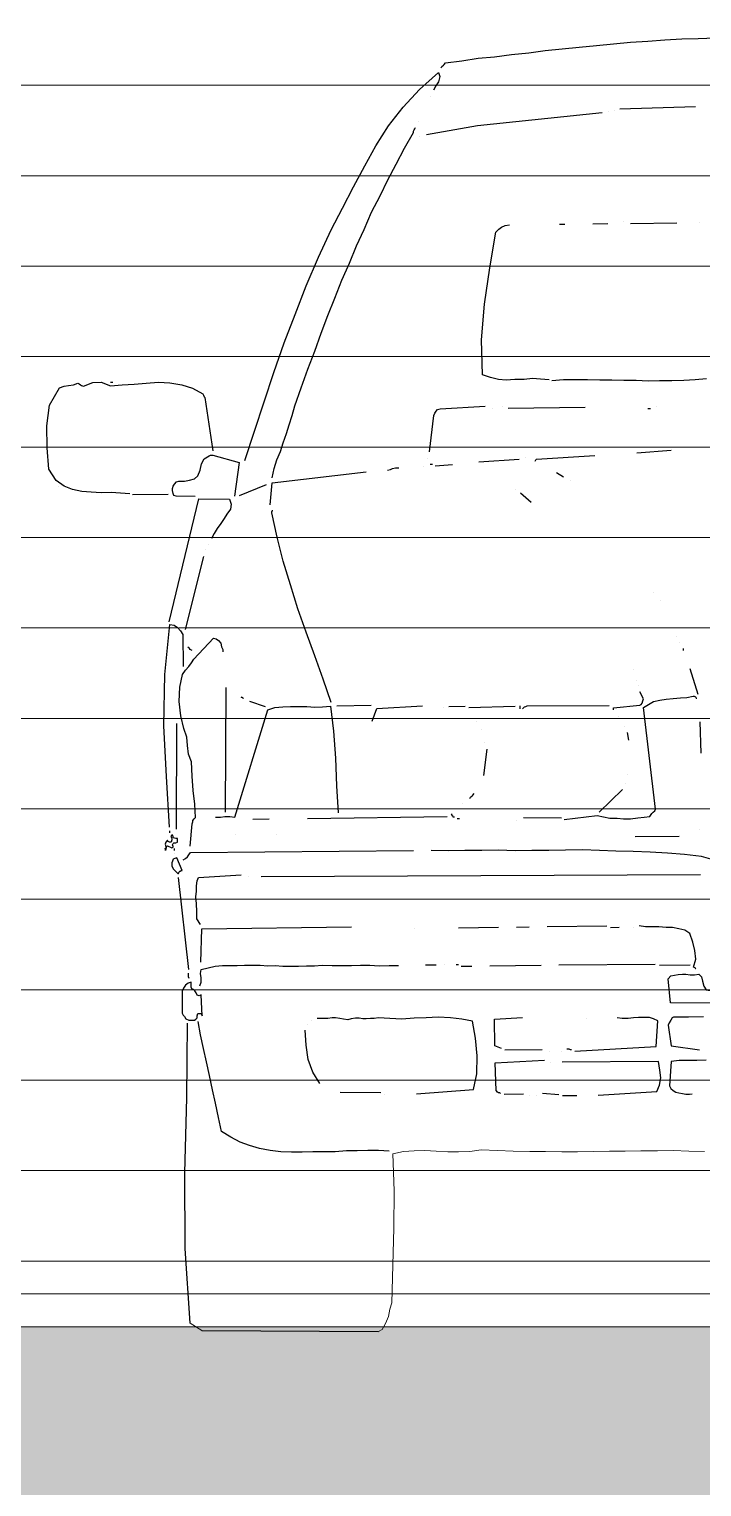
# Model space of a CAD drawing. Header units: metres. Extents: x -45 to 1930, y -347 to 488.
# Drawn here: x 132.676 to 133.384, y -99.393 to -97.858 of the extents above; entities that cross this region are included whole.
import ezdxf

# ---------------------------------------------------------------- set-up
doc = ezdxf.new("R2010")
doc.units = ezdxf.units.M
doc.layers.add('FLOATINGWINDOWS', color=2, linetype='Continuous', plot=False)
doc.layers.add('SRAFY', color=3, linetype='Continuous')
doc.layers.add('ZDIVO', color=1, linetype='Continuous')

# ---------------------------------------------------------------- blocks, each defined once
blk = doc.blocks.new('BMW3-CUM')
at = {"lineweight": 0}
blk.add_line((-0.8085, 0.011), (-0.7965, 0.0032), dxfattribs=at)
for points in [[(-0.5442, 1.3328), (-0.5435, 1.3343), (-0.542, 1.3358), (-0.5413, 1.3365), (-0.5398, 1.3381), (-0.5225, 1.3405), (-0.5053, 1.343), (-0.4881, 1.3447), (-0.4701, 1.3471), (-0.4521, 1.3489), (-0.4348, 1.3513), (-0.4168, 1.353), (-0.3988, 1.3548), (-0.3808, 1.3565), (-0.3628, 1.3582), (-0.3448, 1.3599), (-0.3268, 1.3609), (-0.3088, 1.3626), (-0.2908, 1.3636), (-0.2735, 1.3638), (-0.2555, 1.3647)], [(-0.751, 0.9196), (-0.7409, 0.9504), (-0.7307, 0.9813), (-0.7206, 1.0123), (-0.7097, 1.0432), (-0.6981, 1.0733), (-0.6864, 1.1035), (-0.6733, 1.1337), (-0.6601, 1.1624), (-0.6483, 1.1851), (-0.6366, 1.2077), (-0.6248, 1.2297), (-0.6131, 1.2508), (-0.5998, 1.272), (-0.5843, 1.2917), (-0.5672, 1.31), (-0.5472, 1.3282), (-0.5456, 1.3237), (-0.5471, 1.3184), (-0.55, 1.3139), (-0.5522, 1.3094)], [(-0.5551, 1.3033), (-0.5551, 1.3033)], [(-0.356, 1.2899), (-0.2764, 1.2924)], [(-0.5683, 1.2761), (-0.5683, 1.2761)], [(-0.5599, 1.2627), (-0.506, 1.2724), (-0.3747, 1.286)], [(-0.368, 1.2875), (-0.368, 1.2875)], [(-0.362, 1.2876), (-0.362, 1.2876)], [(-0.7223, 0.9011), (-0.7201, 0.9109), (-0.7172, 0.92), (-0.7136, 0.929), (-0.7107, 0.938), (-0.7071, 0.9479), (-0.7042, 0.9569), (-0.7013, 0.9667), (-0.6984, 0.9772), (-0.6919, 0.9961), (-0.6846, 1.0157), (-0.6773, 1.0346), (-0.6708, 1.0534), (-0.6635, 1.0723), (-0.6562, 1.0904), (-0.6489, 1.1092), (-0.6409, 1.1273), (-0.6336, 1.1455), (-0.6255, 1.1628), (-0.6175, 1.181), (-0.6087, 1.1983), (-0.6006, 1.2149), (-0.5918, 1.2316), (-0.583, 1.2482), (-0.5735, 1.2648), (-0.5735, 1.2663), (-0.5727, 1.2678), (-0.572, 1.2686), (-0.5712, 1.2701)], [(-0.5674, 1.2604), (-0.5674, 1.2604)], [(-0.4307, 1.0045), (-0.4397, 1.0051), (-0.448, 1.0058), (-0.457, 1.0049), (-0.4667, 1.0048), (-0.4757, 1.0039), (-0.484, 1.0046), (-0.4923, 1.0067), (-0.5006, 1.0096), (-0.5018, 1.0464), (-0.4985, 1.084), (-0.4929, 1.1224), (-0.4866, 1.16), (-0.4836, 1.163), (-0.4807, 1.1653), (-0.4769, 1.1669), (-0.4724, 1.1676)], [(-0.4277, 1.0038), (-0.4156, 1.0046), (-0.4029, 1.0048), (-0.3901, 1.0049), (-0.3773, 1.0044), (-0.3646, 1.0045), (-0.3518, 1.0039), (-0.339, 1.004), (-0.3263, 1.0035), (-0.3143, 1.0036), (-0.3015, 1.0038), (-0.2887, 1.0039), (-0.2767, 1.0048), (-0.2647, 1.0057)], [(-0.4198, 1.1683), (-0.4184, 1.1683), (-0.4169, 1.1683), (-0.4161, 1.1683), (-0.4139, 1.1683)], [(-0.3846, 1.1687), (-0.3688, 1.1689)], [(-0.3523, 1.1714), (-0.3523, 1.1714)], [(-0.3448, 1.1692), (-0.296, 1.1698)], [(-0.2727, 1.17), (-0.2727, 1.17)], [(-0.8723, 0.8843), (-0.882, 0.8849), (-0.8918, 0.8856), (-0.9023, 0.8854), (-0.9128, 0.8861), (-0.9226, 0.8867), (-0.9324, 0.8888), (-0.9414, 0.8925), (-0.9498, 0.8984), (-0.9574, 0.9103), (-0.9592, 0.9328), (-0.9595, 0.9561), (-0.9567, 0.9779), (-0.9464, 0.9961), (-0.9412, 0.9976), (-0.9367, 0.9984), (-0.9315, 0.9992), (-0.927, 1.0008), (-0.9255, 1.0001), (-0.924, 0.9993), (-0.9232, 0.9986), (-0.9209, 0.9979), (-0.9112, 1.0017), (-0.9022, 1.0018), (-0.8924, 0.9982), (-0.8804, 0.9991), (-0.8676, 1), (-0.8549, 1.0009), (-0.8421, 1.0018), (-0.8301, 1.0012), (-0.8173, 0.9991), (-0.806, 0.9955), (-0.7954, 0.9896), (-0.7947, 0.9881), (-0.7939, 0.9866), (-0.7931, 0.9859), (-0.7931, 0.9859), (-0.7849, 0.9296)], [(-0.8925, 1.002), (-0.8925, 1.002), (-0.8909, 1.002), (-0.8902, 1.002), (-0.8902, 1.002)], [(-0.5567, 0.9286), (-0.5519, 0.967), (-0.5511, 0.9692), (-0.5497, 0.9715), (-0.5482, 0.973), (-0.5452, 0.9738), (-0.4979, 0.9766)], [(-0.4904, 0.9745), (-0.4904, 0.9745)], [(-0.4799, 0.9768), (-0.4799, 0.9768)], [(-0.4739, 0.9747), (-0.3928, 0.9756)], [(-0.3267, 0.9742), (-0.3267, 0.9742), (-0.3259, 0.9742), (-0.3244, 0.9742), (-0.3237, 0.9742)], [(-0.3177, 0.9765), (-0.3177, 0.9765)], [(-0.8032, 0.8814), (-0.8234, 0.8819), (-0.8257, 0.8826), (-0.8265, 0.8848), (-0.8273, 0.8878), (-0.8273, 0.8901), (-0.8265, 0.8923), (-0.8251, 0.8946), (-0.8229, 0.8969), (-0.8206, 0.8977), (-0.8146, 0.8978), (-0.8094, 0.8986), (-0.8041, 0.9001), (-0.8004, 0.9032), (-0.7982, 0.9092), (-0.7968, 0.916), (-0.7939, 0.9213), (-0.7886, 0.9244), (-0.7872, 0.9251), (-0.7857, 0.9251), (-0.7849, 0.9251), (-0.7849, 0.9251), (-0.757, 0.9172), (-0.7619, 0.8819)], [(-0.5588, 0.9218), (-0.5588, 0.9218)], [(-0.4552, 0.9231), (-0.4552, 0.9231)], [(-0.4454, 0.9187), (-0.4454, 0.9187), (-0.4447, 0.9202), (-0.4439, 0.9209), (-0.4439, 0.9209), (-0.3824, 0.9247)], [(-0.3381, 0.9275), (-0.3021, 0.9302)], [(-0.7242, 0.8726), (-0.7222, 0.8959), (-0.6232, 0.9075)], [(-0.6007, 0.9093), (-0.5977, 0.9101), (-0.5955, 0.9109), (-0.5925, 0.9117), (-0.5887, 0.9117)], [(-0.5632, 0.9135), (-0.5632, 0.9135)], [(-0.5535, 0.9151), (-0.5535, 0.9151), (-0.5542, 0.9151), (-0.5557, 0.9151), (-0.5557, 0.9151)], [(-0.5505, 0.9137), (-0.5325, 0.9154)], [(-0.5047, 0.918), (-0.462, 0.9207)], [(-0.4153, 0.9019), (-0.4228, 0.9065)], [(-0.9474, 0.8917), (-0.9474, 0.8917)], [(-0.7566, 0.8827), (-0.7282, 0.8943)], [(-0.4078, 0.8988), (-0.4078, 0.8988)], [(-0.8693, 0.8836), (-0.8317, 0.884)], [(-0.8309, 0.7496), (-0.7994, 0.8792), (-0.7671, 0.8788), (-0.7655, 0.8736), (-0.7662, 0.8683), (-0.7699, 0.863), (-0.7728, 0.8584), (-0.7765, 0.8532), (-0.7802, 0.8479), (-0.7832, 0.8426), (-0.7861, 0.8373)], [(-0.4665, 0.889), (-0.4665, 0.889)], [(-0.4494, 0.8753), (-0.4606, 0.8852)], [(-0.6601, 0.6646), (-0.6687, 0.6892), (-0.6773, 0.7139), (-0.6866, 0.7386), (-0.6951, 0.7633), (-0.7029, 0.7887), (-0.7107, 0.8134), (-0.717, 0.8388), (-0.7226, 0.8643), (-0.7226, 0.8658), (-0.7219, 0.8666), (-0.7219, 0.8673), (-0.7219, 0.8673)], [(-0.789, 0.8312), (-0.789, 0.8312)], [(-0.8135, 0.7416), (-0.7941, 0.8184)], [(-0.7927, 0.8259), (-0.7927, 0.8259)], [(-0.3206, 0.7805), (-0.3206, 0.7805)], [(-0.3138, 0.7716), (-0.3138, 0.7716)], [(-0.8305, 0.5334), (-0.8334, 0.5866), (-0.8363, 0.64), (-0.8354, 0.694), (-0.8301, 0.7466), (-0.8256, 0.7459), (-0.8218, 0.7437), (-0.8187, 0.74), (-0.8164, 0.7363), (-0.816, 0.7025)], [(-0.8085, 0.5134), (-0.8066, 0.5367), (-0.8058, 0.5389), (-0.8058, 0.5404), (-0.8043, 0.542), (-0.8029, 0.5435), (-0.8038, 0.5577), (-0.8055, 0.572), (-0.8064, 0.587), (-0.8073, 0.602), (-0.8104, 0.6102), (-0.8113, 0.6192), (-0.8121, 0.6282), (-0.8153, 0.6372), (-0.8184, 0.6507), (-0.8201, 0.6657), (-0.8195, 0.6807), (-0.8167, 0.6942), (-0.8137, 0.6988), (-0.81, 0.7026), (-0.8071, 0.7064), (-0.8049, 0.7102), (-0.7841, 0.7322), (-0.7811, 0.7315), (-0.7788, 0.73), (-0.7765, 0.727), (-0.7757, 0.7233), (-0.775, 0.7218), (-0.7742, 0.7203), (-0.7742, 0.7188), (-0.7742, 0.718)], [(-0.8065, 0.7192), (-0.8072, 0.7199), (-0.8087, 0.7206), (-0.8095, 0.7214), (-0.811, 0.7229)], [(-0.296, 0.7343), (-0.296, 0.7343)], [(-0.293, 0.7275), (-0.293, 0.7275)], [(-0.2891, 0.7193), (-0.2891, 0.7193), (-0.2891, 0.7208), (-0.2891, 0.7216), (-0.2891, 0.7216)], [(-0.3422, 0.6992), (-0.3422, 0.6992)], [(-0.2735, 0.6729), (-0.2821, 0.6999)], [(-0.7714, 0.5491), (-0.7707, 0.6805)], [(-0.3627, 0.6569), (-0.3627, 0.6569), (-0.3627, 0.6584), (-0.3627, 0.6591), (-0.3627, 0.6591), (-0.335, 0.6617), (-0.3335, 0.6625), (-0.3327, 0.664), (-0.332, 0.6662), (-0.3313, 0.6685), (-0.3351, 0.676)], [(-0.339, 0.6879), (-0.339, 0.6879)], [(-0.3367, 0.6827), (-0.3367, 0.6827)], [(-0.7818, 0.5437), (-0.7766, 0.5438), (-0.7721, 0.5446), (-0.7668, 0.5447), (-0.7616, 0.544), (-0.7269, 0.657), (-0.7194, 0.6593), (-0.7112, 0.6602), (-0.7029, 0.6603), (-0.6946, 0.6604), (-0.6856, 0.6605), (-0.6773, 0.6598), (-0.6691, 0.6599), (-0.6608, 0.6608), (-0.6575, 0.6346), (-0.6557, 0.6061), (-0.6546, 0.5768), (-0.6528, 0.5483)], [(-0.7525, 0.6687), (-0.7525, 0.6687), (-0.7533, 0.6695), (-0.7548, 0.6702), (-0.7548, 0.6702), (-0.7548, 0.6702), (-0.7541, 0.6702), (-0.7533, 0.6695), (-0.7525, 0.6687)], [(-0.7292, 0.66), (-0.7458, 0.6658)], [(-0.6181, 0.6613), (-0.6541, 0.6609)], [(-0.6171, 0.6448), (-0.612, 0.6584), (-0.564, 0.6612)], [(-0.5189, 0.6603), (-0.5362, 0.6601)], [(-0.5152, 0.6595), (-0.4664, 0.6609)], [(-0.4611, 0.6579), (-0.4611, 0.6579), (-0.4611, 0.6594), (-0.4611, 0.6602), (-0.4611, 0.661)], [(-0.4588, 0.658), (-0.4573, 0.6595), (-0.4566, 0.6602), (-0.4551, 0.6603), (-0.4536, 0.661), (-0.3673, 0.6613)], [(-0.4146, 0.5414), (-0.3801, 0.5455), (-0.3734, 0.5441), (-0.3666, 0.5427), (-0.3591, 0.5428), (-0.3523, 0.5421), (-0.3448, 0.5422), (-0.3373, 0.543), (-0.3306, 0.5439), (-0.3245, 0.5447), (-0.3223, 0.5477), (-0.3209, 0.5492), (-0.3194, 0.5507), (-0.3186, 0.5522), (-0.3312, 0.6595), (-0.326, 0.6626), (-0.3208, 0.6656), (-0.314, 0.6672), (-0.3073, 0.668), (-0.2998, 0.6689), (-0.2923, 0.6697), (-0.2855, 0.6698), (-0.2788, 0.6714), (-0.278, 0.6714), (-0.2765, 0.6707), (-0.2757, 0.6692), (-0.275, 0.6692)], [(-0.5422, 0.6592), (-0.5422, 0.6592)], [(-0.3574, 0.6494), (-0.3574, 0.6494)], [(-0.823, 0.5312), (-0.8228, 0.6424)], [(-0.5075, 0.6446), (-0.5075, 0.6446)], [(-0.5021, 0.6357), (-0.5021, 0.6357)], [(-0.3512, 0.6397), (-0.3512, 0.6397)], [(-0.3465, 0.6248), (-0.3482, 0.633)], [(-0.2706, 0.6114), (-0.2717, 0.6444)], [(-0.4993, 0.5877), (-0.4959, 0.6155)], [(-0.4982, 0.6222), (-0.4982, 0.6222)], [(-0.3476, 0.5887), (-0.3476, 0.5887)], [(-0.514, 0.5635), (-0.5133, 0.5649), (-0.5118, 0.5665), (-0.5111, 0.5672), (-0.5096, 0.5688)], [(-0.3779, 0.5493), (-0.3534, 0.5729)], [(-0.3505, 0.5789), (-0.3505, 0.5789)], [(-0.5267, 0.5528), (-0.5267, 0.5528)], [(-0.5215, 0.5581), (-0.5215, 0.5581)], [(-0.7428, 0.5419), (-0.7255, 0.5421)], [(-0.685, 0.5426), (-0.5378, 0.5444)], [(-0.5303, 0.5437), (-0.5318, 0.5437), (-0.5318, 0.5444), (-0.5326, 0.5452), (-0.5333, 0.5467), (-0.5333, 0.5467), (-0.5326, 0.5474), (-0.5326, 0.5474), (-0.5326, 0.5474)], [(-0.5273, 0.5423), (-0.5273, 0.5423), (-0.5258, 0.5423), (-0.525, 0.5423), (-0.525, 0.5423)], [(-0.4649, 0.5408), (-0.4649, 0.5408)], [(-0.4176, 0.5428), (-0.4575, 0.5431)], [(-0.8347, 0.5086), (-0.8347, 0.5093), (-0.8348, 0.5108), (-0.834, 0.5116), (-0.8333, 0.5131), (-0.8326, 0.5138), (-0.831, 0.5131), (-0.8295, 0.5124), (-0.828, 0.5116), (-0.8265, 0.5124), (-0.8265, 0.5131), (-0.8273, 0.5146), (-0.8266, 0.5162), (-0.8258, 0.5169), (-0.8243, 0.5169), (-0.8236, 0.5169), (-0.8221, 0.5177), (-0.8221, 0.52), (-0.8221, 0.5215), (-0.8236, 0.5215), (-0.8267, 0.5222), (-0.8267, 0.5222), (-0.8267, 0.5237), (-0.8274, 0.5244), (-0.8274, 0.5252), (-0.8282, 0.5244), (-0.8289, 0.5236), (-0.8281, 0.5214), (-0.8281, 0.5199), (-0.8288, 0.5176), (-0.8304, 0.5176), (-0.8319, 0.5183), (-0.8326, 0.5198), (-0.8341, 0.5176), (-0.8348, 0.5153), (-0.834, 0.5116), (-0.8347, 0.5086)], [(-0.8305, 0.5296), (-0.8305, 0.5296), (-0.8305, 0.5289), (-0.8305, 0.5274), (-0.8305, 0.5274)], [(-0.7606, 0.526), (-0.7606, 0.526)], [(-0.7178, 0.5257), (-0.7178, 0.5257)], [(-0.3401, 0.5235), (-0.2935, 0.524)], [(-0.2726, 0.531), (-0.2726, 0.531)], [(-0.825, 0.5087), (-0.825, 0.5087), (-0.825, 0.5102), (-0.825, 0.5109), (-0.825, 0.5109)], [(-0.8159, 0.499), (-0.8136, 0.5005), (-0.8114, 0.5021), (-0.8099, 0.5043), (-0.8084, 0.5066), (-0.5734, 0.5087)], [(-0.2579, 0.4989), (-0.27, 0.5025), (-0.288, 0.5046), (-0.3061, 0.5059), (-0.3241, 0.5071), (-0.3421, 0.5077), (-0.3602, 0.5082), (-0.3775, 0.5088), (-0.3955, 0.5093), (-0.4135, 0.5091), (-0.4308, 0.5089), (-0.4488, 0.5086), (-0.4661, 0.5084), (-0.4841, 0.509), (-0.5013, 0.5088), (-0.5194, 0.5086), (-0.5366, 0.5084), (-0.5547, 0.5089)], [(-0.8187, 0.487), (-0.8187, 0.487), (-0.818, 0.4877), (-0.8172, 0.4877), (-0.8172, 0.4877), (-0.8226, 0.5012), (-0.8249, 0.5004), (-0.8264, 0.4996), (-0.8271, 0.4974), (-0.8278, 0.4959), (-0.8278, 0.4921), (-0.8263, 0.4891), (-0.824, 0.4869), (-0.8217, 0.4847), (-0.8209, 0.4847), (-0.8202, 0.4862), (-0.8195, 0.487), (-0.8187, 0.487)], [(-0.8249, 0.5057), (-0.8249, 0.5057)], [(-0.81, 0.3834), (-0.8209, 0.4802)], [(-0.7978, 0.4309), (-0.8016, 0.4368), (-0.8017, 0.4444), (-0.8018, 0.4526), (-0.8026, 0.4601), (-0.802, 0.4661), (-0.802, 0.4714), (-0.8013, 0.4767), (-0.7999, 0.4804), (-0.7549, 0.4832)], [(-0.7473, 0.4811), (-0.7473, 0.4811)], [(-0.2713, 0.483), (-0.7338, 0.4812)], [(-0.7973, 0.3911), (-0.7962, 0.4264), (-0.6386, 0.4283)], [(-0.5725, 0.4268), (-0.5725, 0.4268)], [(-0.5259, 0.4274), (-0.4839, 0.4279)], [(-0.4651, 0.4281), (-0.4516, 0.4283)], [(-0.3697, 0.4292), (-0.4328, 0.4285)], [(-0.366, 0.4278), (-0.357, 0.4279)], [(-0.342, 0.4281), (-0.342, 0.4281)], [(-0.2761, 0.3838), (-0.2761, 0.3838), (-0.2768, 0.3853), (-0.2784, 0.386), (-0.2784, 0.386), (-0.2762, 0.3943), (-0.2771, 0.4033), (-0.2794, 0.4123), (-0.2825, 0.4213), (-0.2878, 0.425), (-0.2939, 0.4264), (-0.3006, 0.4278), (-0.3074, 0.4277), (-0.3149, 0.4284), (-0.3224, 0.4283), (-0.3292, 0.4282), (-0.3359, 0.4296)], [(-0.7985, 0.3663), (-0.7971, 0.3701), (-0.7971, 0.3746), (-0.7979, 0.3791), (-0.7972, 0.3836), (-0.7897, 0.3852), (-0.7822, 0.3868), (-0.7747, 0.3876), (-0.7672, 0.3877), (-0.759, 0.3878), (-0.7515, 0.3879), (-0.7432, 0.388), (-0.7349, 0.3881), (-0.7267, 0.3874), (-0.7192, 0.3875), (-0.7109, 0.3869), (-0.7026, 0.387), (-0.6944, 0.3871), (-0.6861, 0.3872), (-0.6778, 0.3873), (-0.6696, 0.3881), (-0.6591, 0.3875), (-0.6486, 0.3876), (-0.6388, 0.3878), (-0.6291, 0.3879), (-0.6193, 0.388), (-0.6095, 0.3873), (-0.599, 0.3875), (-0.5893, 0.3876)], [(-0.5495, 0.3881), (-0.5607, 0.3879)], [(-0.5412, 0.3882), (-0.5412, 0.3882)], [(-0.5262, 0.3883), (-0.5262, 0.3883), (-0.5269, 0.3883), (-0.5284, 0.3883), (-0.5284, 0.3883)], [(-0.5232, 0.3869), (-0.5119, 0.387)], [(-0.4932, 0.3872), (-0.4391, 0.3879)], [(-0.3189, 0.3886), (-0.4203, 0.3881)], [(-0.3144, 0.3879), (-0.2821, 0.3883)], [(-0.8093, 0.3301), (-0.8078, 0.3302), (-0.8063, 0.3302), (-0.8056, 0.3302), (-0.8041, 0.3302), (-0.8026, 0.331), (-0.8011, 0.3325), (-0.8011, 0.3348), (-0.8004, 0.337), (-0.7989, 0.337), (-0.7974, 0.337), (-0.7967, 0.3363), (-0.7959, 0.3348), (-0.7969, 0.3566), (-0.7991, 0.3558), (-0.8014, 0.3565), (-0.8022, 0.3588), (-0.8037, 0.361), (-0.8045, 0.3617), (-0.8052, 0.3625), (-0.8067, 0.3632), (-0.8075, 0.3647), (-0.8075, 0.3662), (-0.8075, 0.3669), (-0.8075, 0.3685), (-0.8075, 0.37), (-0.8106, 0.3692), (-0.8135, 0.3669), (-0.8157, 0.3639), (-0.8172, 0.3608), (-0.8169, 0.3376), (-0.8161, 0.3353), (-0.8146, 0.3338), (-0.8131, 0.3316), (-0.8101, 0.3301), (-0.8101, 0.3301), (-0.8093, 0.3301), (-0.8093, 0.3301), (-0.8093, 0.3301)], [(-0.8107, 0.3797), (-0.8107, 0.3782), (-0.8107, 0.3774), (-0.8106, 0.3759), (-0.8099, 0.3744)], [(0.2582, 0.3466), (-0.3027, 0.3482), (-0.3053, 0.3737), (-0.3023, 0.3767), (-0.2985, 0.3775), (-0.2948, 0.3783), (-0.2903, 0.3784), (-0.2865, 0.3784), (-0.282, 0.3777), (-0.2775, 0.3778), (-0.273, 0.3786), (-0.27, 0.3756), (-0.2692, 0.3711), (-0.2676, 0.3659), (-0.2653, 0.3622), (-0.2412, 0.358)], [(-0.8085, 0.011), (-0.814, 0.0898), (-0.8142, 0.1694), (-0.8121, 0.2483), (-0.8116, 0.3271)], [(-0.599, 0.1922), (-0.6102, 0.1929), (-0.6215, 0.1927), (-0.6327, 0.1926), (-0.644, 0.1925), (-0.656, 0.1916), (-0.6673, 0.1914), (-0.6793, 0.1913), (-0.6905, 0.1912), (-0.7018, 0.191), (-0.7131, 0.1916), (-0.7243, 0.193), (-0.7356, 0.1951), (-0.7462, 0.198), (-0.756, 0.2016), (-0.7658, 0.2068), (-0.7756, 0.2127), (-0.7788, 0.2276), (-0.782, 0.2426), (-0.7852, 0.2568), (-0.7884, 0.2718), (-0.7915, 0.2861), (-0.7947, 0.3003), (-0.7979, 0.3145), (-0.8003, 0.3287)], [(-0.6854, 0.3256), (-0.6854, 0.3256)], [(-0.6809, 0.3302), (-0.6809, 0.3302)], [(-0.5704, 0.2526), (-0.5104, 0.2571), (-0.5068, 0.2737), (-0.5063, 0.2925), (-0.508, 0.3112), (-0.5112, 0.3292), (-0.5225, 0.3313), (-0.5345, 0.3327), (-0.5473, 0.3333), (-0.5601, 0.3324), (-0.5728, 0.3322), (-0.5856, 0.3313), (-0.5983, 0.3319), (-0.6104, 0.3325), (-0.6149, 0.3317), (-0.6186, 0.3317), (-0.6231, 0.3316), (-0.6269, 0.3316), (-0.6306, 0.3323), (-0.6344, 0.3322), (-0.6389, 0.3314), (-0.6427, 0.3306), (-0.6472, 0.3313), (-0.6509, 0.332), (-0.6554, 0.3327), (-0.6592, 0.3327), (-0.6637, 0.3319), (-0.6674, 0.3318), (-0.6712, 0.3318), (-0.6749, 0.3317)], [(-0.4808, 0.3003), (-0.4876, 0.3032), (-0.488, 0.331), (-0.4587, 0.3328)], [(-0.4035, 0.2975), (-0.3179, 0.3022), (-0.316, 0.3293), (-0.3205, 0.3315), (-0.325, 0.3329), (-0.3303, 0.3329), (-0.3363, 0.3328), (-0.3416, 0.3327), (-0.3475, 0.3319), (-0.3536, 0.3318), (-0.3588, 0.3325)], [(-0.3911, 0.3321), (-0.3911, 0.3321)], [(-0.268, 0.3336), (-0.2838, 0.3334), (-0.2995, 0.3332), (-0.301, 0.3324), (-0.3025, 0.3302), (-0.304, 0.3272), (-0.3054, 0.3249), (-0.3022, 0.3032), (-0.2721, 0.299)], [(-0.6719, 0.2635), (-0.6795, 0.2754), (-0.6842, 0.2888), (-0.6866, 0.3038), (-0.6876, 0.3196)], [(-0.4771, 0.2988), (-0.438, 0.2993)], [(-0.4305, 0.2971), (-0.4305, 0.2971)], [(-0.4177, 0.2973), (-0.4177, 0.2973)], [(-0.4072, 0.2989), (-0.408, 0.2989), (-0.4095, 0.2996), (-0.4102, 0.2996), (-0.4118, 0.2996)], [(-0.4818, 0.253), (-0.4825, 0.2537), (-0.484, 0.2537), (-0.4848, 0.2544), (-0.4863, 0.2559), (-0.4874, 0.2852), (-0.4356, 0.2881)], [(-0.4296, 0.2859), (-0.4296, 0.2859)], [(-0.3789, 0.2512), (-0.3173, 0.2549), (-0.3144, 0.2617), (-0.313, 0.2692), (-0.3139, 0.2775), (-0.3155, 0.2865), (-0.4169, 0.286)], [(-0.2652, 0.2878), (-0.2749, 0.2877), (-0.2847, 0.2876), (-0.2937, 0.2875), (-0.302, 0.2866), (-0.3039, 0.2611), (-0.3024, 0.2581), (-0.3001, 0.2559), (-0.2971, 0.2544), (-0.2941, 0.2537), (-0.2903, 0.253), (-0.2865, 0.2523), (-0.2828, 0.2523), (-0.2798, 0.2524)], [(-0.6079, 0.2537), (-0.6507, 0.254)], [(-0.6042, 0.2522), (-0.6042, 0.2522)], [(-0.478, 0.2523), (-0.4577, 0.2525)], [(-0.4517, 0.2503), (-0.4517, 0.2503)], [(-0.4434, 0.2504), (-0.4434, 0.2504)], [(-0.4202, 0.2514), (-0.4375, 0.2527)], [(-0.4164, 0.2507), (-0.4014, 0.2509)], [(-0.7965, 0.0032), (-0.6102, 0.0021)]]:
    blk.add_lwpolyline(points)
blk.add_lwpolyline([(-0.6102, 0.0021), (-0.6065, 0.0044), (-0.6028, 0.0105), (-0.5999, 0.018), (-0.5984, 0.0256), (-0.5963, 0.0323), (-0.5952, 0.0721), (-0.5942, 0.1112), (-0.5939, 0.1503), (-0.5952, 0.1893), (-0.5839, 0.1917), (-0.5727, 0.1926), (-0.5614, 0.1927), (-0.5494, 0.1921), (-0.5374, 0.1915), (-0.5261, 0.1916), (-0.5141, 0.1918), (-0.5021, 0.1934), (-0.4848, 0.1928), (-0.4683, 0.1923), (-0.451, 0.1917), (-0.4345, 0.1919), (-0.4172, 0.1914), (-0.4007, 0.1916), (-0.3842, 0.1918), (-0.3669, 0.192), (-0.3504, 0.1922), (-0.3339, 0.1924), (-0.3166, 0.1926), (-0.3001, 0.1928), (-0.2836, 0.1922), (-0.267, 0.1917)], dxfattribs=at)

msp = doc.modelspace()

# ---------------------------------------------------------------- hatches: boundary and pattern name
at = {"linetype": 'Continuous', "lineweight": 0}
h = msp.add_hatch(dxfattribs=at)
h.set_pattern_fill('LINE', color=252, scale=0.03, style=0)
h.set_pattern_definition([(0, (1.85, 0), (0, 0.09525), [])])
h.paths.add_polyline_path([(134.642234, -96.959519), (129.862234, -96.959519), (129.862234, -99.189519), (134.642234, -99.189519)])
h.paths.add_polyline_path([(133.106792, -97.913093), (133.107814, -97.909356), (133.103832, -97.91762)], flags=16)
h.paths.add_polyline_path([(133.114064, -97.893473), (133.131322, -97.891021), (133.14855, -97.888569), (133.165788, -97.886857), (133.183785, -97.884396), (133.20179, -97.882674), (133.219049, -97.880222), (133.237025, -97.8785), (133.25503, -97.876778), (133.273036, -97.875056), (133.291042, -97.873334), (133.309048, -97.871642), (133.327062, -97.870658), (133.35385, -97.868093), (133.380338, -97.867777), (133.398353, -97.866793), (133.417106, -97.865831), (133.436619, -97.864091), (133.455372, -97.863128), (133.474135, -97.862904), (133.493656, -97.861903), (133.512419, -97.861679), (133.531172, -97.860716), (133.549934, -97.860493), (133.568726, -97.860268), (133.587489, -97.860044), (133.606251, -97.85982), (133.625782, -97.859587), (133.644544, -97.859363), (133.663306, -97.859139), (133.682837, -97.858906), (133.701599, -97.858682), (133.715879, -97.859251), (133.728554, -97.859099), (133.732371, -97.85534), (133.741212, -97.859544), (133.744431, -97.859678), (133.758672, -97.859508), (133.772944, -97.859338), (133.787215, -97.859168), (133.801486, -97.858997), (133.814989, -97.858836), (133.829269, -97.859405), (133.84354, -97.859234), (133.857052, -97.859841), (133.871324, -97.859671), (133.884844, -97.860987), (133.906235, -97.861946), (133.912646, -97.862931), (133.898386, -97.861594), (133.884844, -97.860987), (133.871324, -97.859671), (133.857052, -97.859841), (133.84354, -97.859234), (133.829269, -97.859405), (133.814989, -97.858836), (133.801486, -97.858997), (133.787215, -97.859168), (133.772944, -97.859338), (133.758672, -97.859508), (133.741567, -97.859713), (133.741212, -97.859544), (133.73015, -97.85908), (133.715879, -97.859251), (133.701599, -97.858682), (133.682837, -97.858906), (133.663306, -97.859139), (133.644544, -97.859363), (133.625782, -97.859587), (133.606251, -97.85982), (133.587489, -97.860044), (133.568726, -97.860268), (133.549934, -97.860493), (133.531172, -97.860716), (133.512419, -97.861679), (133.493656, -97.861903), (133.474135, -97.862904), (133.455372, -97.863128), (133.436619, -97.864091), (133.417106, -97.865831), (133.398353, -97.866793), (133.380338, -97.867777), (133.363053, -97.867983), (133.345038, -97.868937), (133.327062, -97.870658), (133.309048, -97.871642), (133.291042, -97.873334), (133.273036, -97.875056), (133.25503, -97.876778), (133.237025, -97.8785), (133.219049, -97.880222), (133.20179, -97.882674), (133.183785, -97.884396), (133.165788, -97.886857), (133.14855, -97.888569), (133.131322, -97.891021), (133.112024, -97.893763), (133.110356, -97.89727), (133.111845, -97.895745), (133.112575, -97.894998)], flags=16)
h.paths.add_polyline_path([(132.931222, -98.365726), (132.93124, -98.367233), (132.932053, -98.370953), (132.931981, -98.364949)], flags=16)
h.paths.add_polyline_path([(132.928615, -98.336023), (132.930403, -98.335813), (132.930526, -98.335242)], flags=16)
h.paths.add_polyline_path([(133.425764, -98.214905), (133.425756, -98.214194), (133.425034, -98.215652)], flags=16)
h.paths.add_polyline_path([(133.205347, -98.225826), (133.214168, -98.226443), (133.205885, -98.225774)], flags=16)
h.paths.add_polyline_path([(133.532818, -97.934279), (133.530543, -97.934306), (133.530504, -97.93105), (133.529434, -97.931102)], flags=16)
h.paths.add_polyline_path([(133.854196, -97.934965), (133.872967, -97.93548), (133.892507, -97.935985), (133.911278, -97.93653), (133.930827, -97.937803), (133.949598, -97.938318), (133.969146, -97.939592), (133.987927, -97.940875), (134.016837, -97.942759), (134.026255, -97.943402), (134.007475, -97.942149), (133.987927, -97.940875), (133.969146, -97.939592), (133.949598, -97.938318), (133.930827, -97.937803), (133.911278, -97.93653), (133.892507, -97.935985), (133.863503, -97.935235)], flags=16)
h.paths.add_polyline_path([(132.859951, -98.244914), (132.859981, -98.244943), (132.859195, -98.243446)], flags=16)
h.paths.add_polyline_path([(133.108659, -98.257726), (133.105654, -98.258501), (133.104165, -98.260026), (133.102142, -98.263224), (133.101973, -98.264573), (133.104137, -98.257995)], flags=16)
h.paths.add_polyline_path([(132.877322, -98.504521), (132.875041, -98.501564), (132.874611, -98.501286), (132.878085, -98.508164)], flags=16)
h.paths.add_polyline_path([(132.832484, -98.747165), (132.832488, -98.74716), (132.832483, -98.747155)], flags=16)
h.paths.add_polyline_path([(132.821808, -98.717946), (132.821795, -98.717959), (132.822812, -98.718443)], flags=16)
h.paths.add_polyline_path([(132.824577, -98.347465), (132.823555, -98.347478), (132.824477, -98.347769)], flags=16)
h.paths.add_polyline_path([(133.061887, -98.319869), (133.056109, -98.321416), (133.060582, -98.319885)], flags=16)
h.paths.add_polyline_path([(132.883944, -98.368536), (132.881014, -98.373092), (132.873717, -98.383524), (132.873634, -98.383671), (132.88127, -98.372694), (132.88774, -98.362634), (132.888339, -98.357963), (132.88677, -98.352722), (132.854466, -98.352369), (132.822846, -98.482439), (132.837354, -98.490888), (132.837505, -98.503489), (132.845158, -98.510962), (132.837551, -98.507345), (132.837406, -98.495246), (132.835116, -98.49152), (132.832057, -98.487804), (132.828278, -98.485603), (132.822307, -98.484655), (132.854466, -98.352369), (132.889009, -98.352747), (132.887664, -98.363232)], flags=16)
h.paths.add_polyline_path([(132.892273, -98.68756), (132.892501, -98.686819), (132.887005, -98.686884)], flags=16)
h.paths.add_polyline_path([(134.48321, -98.228555), (134.485516, -98.228528), (134.482424, -98.227057)], flags=16)
h.paths.add_polyline_path([(132.900527, -98.562076), (132.902263, -98.563706), (132.907573, -98.565563)], flags=16)
h.paths.add_polyline_path([(133.32256, -98.563038), (133.322535, -98.562991), (133.321861, -98.565155), (133.321862, -98.565161)], flags=16)
h.paths.add_polyline_path([(133.200248, -98.570497), (133.195695, -98.572887), (133.192805, -98.575846), (133.192742, -98.570503), (133.192093, -98.570521)], flags=16)
h.paths.add_polyline_path([(133.88196, -98.060019), (133.879741, -98.062292), (133.876801, -98.06608), (133.875339, -98.06985), (133.868968, -98.102994), (133.863355, -98.135331), (133.858489, -98.168427), (133.85587, -98.201497), (133.855942, -98.207525), (133.85752, -98.213505), (133.862461, -98.224705), (133.864718, -98.224678), (133.85602, -98.21411), (133.85587, -98.201497), (133.858489, -98.168427), (133.863355, -98.135331), (133.868968, -98.102994), (133.876818, -98.062156)], flags=16)
h.paths.add_polyline_path([(133.806947, -98.254652), (133.800466, -98.259394), (133.79955, -98.263754), (133.80329, -98.254696)], flags=16)
h.paths.add_polyline_path([(133.122037, -98.687832), (133.122747, -98.687824), (133.122028, -98.687094)], flags=16)
h.paths.add_polyline_path([(133.434024, -98.5925), (133.439274, -98.591699), (133.446023, -98.590111), (133.457983, -98.586954), (133.468511, -98.587597), (133.479029, -98.587471), (133.489548, -98.587346), (133.500037, -98.58722), (133.510556, -98.587095), (133.521804, -98.586192), (133.532314, -98.585328), (133.542824, -98.584434), (133.553343, -98.584309), (133.563832, -98.584184), (133.57435, -98.584058), (133.594259, -98.585273), (133.609815, -98.587313), (133.624738, -98.591731), (133.634019, -98.614138), (133.63583, -98.639649), (133.635405, -98.665925), (133.635806, -98.699501), (133.617136, -98.707456), (133.594567, -98.711478), (133.575135, -98.71171), (133.560087, -98.711151), (133.545068, -98.710562), (133.530058, -98.710741), (133.51567, -98.712434), (133.491306, -98.710465), (133.483513, -98.710558), (133.471131, -98.711812), (133.458723, -98.710853), (133.448899, -98.710971), (133.428607, -98.704431), (133.419223, -98.695268), (133.412423, -98.669355), (133.407645, -98.645386), (133.40659, -98.621374), (133.411786, -98.598677), (133.422064, -98.595657)], flags=16)
h.paths.add_polyline_path([(133.677318, -98.528012), (133.677809, -98.527787), (133.672806, -98.528834)], flags=16)
h.paths.add_polyline_path([(133.640847, -98.486396), (133.657285, -98.486199), (133.673784, -98.484522), (133.673847, -98.489755), (133.673876, -98.489754), (133.668839, -98.485025), (133.657285, -98.486199), (133.649012, -98.486298), (133.640778, -98.487165), (133.632523, -98.48877), (133.624306, -98.491114), (133.616836, -98.494188), (133.610133, -98.499528), (133.604216, -98.506366), (133.603519, -98.512373), (133.605848, -98.516867), (133.608917, -98.521859), (133.611918, -98.522793), (133.602918, -98.517553), (133.604487, -98.504026), (133.618681, -98.492719)], flags=16)
h.paths.add_polyline_path([(134.121932, -98.222347), (134.122105, -98.222296), (134.113679, -98.221706)], flags=16)
h.paths.add_polyline_path([(132.849112, -98.724879), (132.842448, -98.729468), (132.843928, -98.727204), (132.845407, -98.724911)], flags=16)
h.paths.add_polyline_path([(133.671901, -98.748085), (133.677668, -98.748016), (133.677596, -98.742018)], flags=16)
h.paths.add_polyline_path([(133.495128, -98.740443), (133.495084, -98.740488), (133.497365, -98.739677)], flags=16)
h.paths.add_polyline_path([(133.409459, -98.735466), (133.428608, -98.7386), (133.435771, -98.738905), (133.416837, -98.737021)], flags=16)
h.paths.add_polyline_path([(132.875301, -98.843971), (132.886632, -98.843835), (132.894876, -98.843737), (132.902381, -98.843647), (132.910654, -98.843549), (132.926402, -98.843361), (132.934684, -98.844001), (132.92718, -98.84409), (132.918898, -98.84345), (132.910654, -98.843549), (132.894876, -98.843737), (132.879127, -98.843925), (132.871689, -98.844747), (132.856628, -98.847946), (132.856628, -98.847952)], flags=16)
h.paths.add_polyline_path([(132.857684, -98.803164), (132.857624, -98.805115), (132.858926, -98.805099)], flags=16)
h.paths.add_polyline_path([(133.70127, -98.586296), (133.714034, -98.586144), (133.726799, -98.585992), (133.739554, -98.585101), (133.752318, -98.584948), (133.765851, -98.584787), (133.785353, -98.583424), (133.804883, -98.584321), (133.817656, -98.584907), (133.836227, -98.585803), (133.854496, -98.588989), (133.875097, -98.595148), (133.889179, -98.600573), (133.89321, -98.623811), (133.893506, -98.648601), (133.88928, -98.673415), (133.88356, -98.69677), (133.865892, -98.705869), (133.851418, -98.70992), (133.840187, -98.7123), (133.825114, -98.715494), (133.804944, -98.715734), (133.792948, -98.715878), (133.780184, -98.71603), (133.768149, -98.715405), (133.756114, -98.71481), (133.744109, -98.714185), (133.731345, -98.714337), (133.719319, -98.714481), (133.708062, -98.714615), (133.68689, -98.716225), (133.673873, -98.703515), (133.668002, -98.693344), (133.667698, -98.667815), (133.665906, -98.641536), (133.66707, -98.615251), (133.676882, -98.588973), (133.688506, -98.586449)], flags=16)
h.paths.add_polyline_path([(134.193998, -97.904609), (134.193221, -97.903879), (134.193211, -97.903051)], flags=16)
h.paths.add_polyline_path([(133.384613, -98.860043), (133.384846, -98.856863), (133.383857, -98.855898)], flags=16)
h.paths.add_polyline_path([(133.372187, -98.81085), (133.378396, -98.834265), (133.375878, -98.843999), (133.377004, -98.846228), (133.37082, -98.843287), (133.376079, -98.843224), (133.377635, -98.837207), (133.376789, -98.828204), (133.374406, -98.819219), (133.371314, -98.810243), (133.36601, -98.806553), (133.353859, -98.803714), (133.35321, -98.803721), (133.365719, -98.806351)], flags=16)
h.paths.add_polyline_path([(132.852459, -98.875006), (132.85346, -98.875335), (132.851693, -98.872769)], flags=16)
h.paths.add_polyline_path([(133.535675, -98.738119), (133.537904, -98.739194), (133.531447, -98.738168), (133.528153, -98.73931)], flags=16)
h.paths.add_polyline_path([(133.006692, -98.900205), (133.010756, -98.90085), (133.011044, -98.900799), (133.011029, -98.900893), (132.997864, -98.898803), (132.999019, -98.898789)], flags=16)
h.paths.add_polyline_path([(132.888023, -99.024761), (132.897866, -99.029903), (132.907661, -99.03354), (132.918216, -99.036428), (132.9295, -99.038539), (132.946303, -99.040584), (132.952042, -99.040516), (132.935253, -99.039615), (132.912623, -99.035381), (132.894565, -99.028678)], flags=16)
h.paths.add_polyline_path([(133.921917, -98.554469), (133.921702, -98.557394), (133.922989, -98.557628), (133.923499, -98.554486)], flags=16)
h.paths.add_polyline_path([(132.967215, -98.927715), (132.97104, -98.951068), (132.974322, -98.956177), (132.967773, -98.937204)], flags=16)
h.paths.add_polyline_path([(133.300277, -98.899715), (133.306305, -98.899643), (133.312294, -98.898803), (133.323551, -98.898669), (133.338134, -98.898495), (133.337867, -98.902251), (133.33332, -98.900059), (133.328811, -98.898606), (133.323551, -98.898669), (133.312294, -98.898803), (133.303098, -98.900093)], flags=16)
h.paths.add_polyline_path([(134.0816, -98.930934), (134.081542, -98.930935), (134.081498, -98.930981), (134.081547, -98.930986)], flags=16)
h.paths.add_polyline_path([(133.34844, -98.906646), (133.348523, -98.907202), (133.34989, -98.904383)], flags=16)
h.paths.add_polyline_path([(134.099876, -98.57554), (134.099815, -98.575481), (134.100633, -98.577038)], flags=16)
h.paths.add_polyline_path([(134.00362, -98.568374), (134.003637, -98.568391), (134.003835, -98.56839)], flags=16)
h.paths.add_polyline_path([(133.167472, -98.974255), (133.171303, -98.977851), (133.167608, -98.977895)], flags=16)
h.paths.add_polyline_path([(133.339412, -98.969816), (133.34083, -98.962293), (133.339078, -98.945062), (133.338378, -98.945065), (133.341158, -98.960551), (133.33815, -98.976518), (133.336509, -98.976618)], flags=16)
h.paths.add_polyline_path([(133.367303, -98.979265), (133.367453, -98.979263), (133.363542, -98.978541)], flags=16)
h.paths.add_polyline_path([(134.451131, -98.68775), (134.450981, -98.687752), (134.451117, -98.687879)], flags=16)
h.paths.add_polyline_path([(134.462187, -98.732654), (134.463235, -98.733718), (134.462152, -98.72967)], flags=16)
h.paths.add_polyline_path([(134.374828, -98.333485), (134.374445, -98.333583), (134.37639, -98.334036), (134.37637, -98.333972)], flags=16)
h.paths.add_polyline_path([(133.924174, -98.841144), (133.924379, -98.839695), (133.922058, -98.839722), (133.922062, -98.840099)], flags=16)
h.paths.add_polyline_path([(134.020054, -98.681606), (134.018538, -98.680886), (134.01779, -98.680156), (134.019277, -98.680877)], flags=16)
h.paths.add_polyline_path([(134.161086, -98.569549), (134.160985, -98.569754), (134.161389, -98.569546)], flags=16)
h.paths.add_polyline_path([(134.411516, -98.346552), (134.411097, -98.346557), (134.409547, -98.348082), (134.409429, -98.338203)], flags=16)
h.paths.add_polyline_path([(134.231145, -98.689607), (134.235582, -98.685063), (134.234132, -98.687326), (134.236404, -98.689545), (134.276204, -98.68907), (134.296069, -98.687354), (134.296074, -98.687292), (134.296455, -98.687321), (134.276204, -98.68907)], flags=16)
h.paths.add_polyline_path([(134.440148, -98.321191), (134.448371, -98.325101), (134.446065, -98.325129), (134.441976, -98.325177)], flags=16)
h.paths.add_polyline_path([(134.471665, -98.330822), (134.471183, -98.330589), (134.47243, -98.333059)], flags=16)
h.paths.add_polyline_path([(133.965375, -98.945826), (133.973604, -98.941975), (133.983363, -98.942627), (133.993891, -98.94324), (134.003651, -98.943892), (134.013401, -98.943775), (134.02392, -98.94365), (134.033661, -98.942765), (134.04418, -98.94264), (134.05396, -98.942523), (134.063702, -98.941668), (134.07422, -98.941543), (134.083971, -98.941426), (134.094498, -98.942039), (134.10853, -98.941872), (134.124545, -98.943927), (134.136593, -98.945642), (134.136844, -98.966716), (134.134618, -98.970846), (134.136795, -98.962575), (134.136696, -98.954302), (134.134313, -98.945317), (134.124545, -98.943927), (134.114009, -98.942575), (134.104249, -98.941923), (134.094498, -98.942039), (134.083971, -98.941426), (134.07422, -98.941543), (134.063702, -98.941668), (134.05396, -98.942523), (134.04418, -98.94264), (134.033661, -98.942765), (134.02392, -98.94365), (134.013401, -98.943775), (134.003651, -98.943892), (133.993891, -98.94324), (133.983363, -98.942627), (133.965323, -98.941422)], flags=16)
h.paths.add_polyline_path([(134.444403, -98.50033), (134.447421, -98.505439), (134.449948, -98.50329), (134.444373, -98.497846)], flags=16)
h.paths.add_polyline_path([(134.159516, -98.979562), (134.159666, -98.97956), (134.155718, -98.975854)], flags=16)
h.paths.add_polyline_path([(134.458747, -98.88512), (134.460223, -98.885851), (134.45872, -98.882875)], flags=16)
h.paths.add_polyline_path([(134.451083, -98.80037), (134.451071, -98.80037), (134.450337, -98.809392)], flags=16)
h.paths.add_polyline_path([(134.480489, -98.755722), (134.473604, -98.762773), (134.472828, -98.769641), (134.465885, -98.755896)], flags=16)
h.paths.add_polyline_path([(134.339171, -98.927718), (134.330386, -98.952758), (134.32006, -98.972104), (134.302593, -98.979361), (134.291668, -98.979492), (134.282656, -98.979599), (134.268924, -98.978593), (134.264623, -98.979046), (134.273635, -98.978938), (134.282656, -98.979599), (134.299941, -98.979393), (134.308158, -98.977049), (134.315627, -98.973945), (134.322321, -98.967867), (134.330386, -98.952758), (134.336216, -98.93614), (134.338256, -98.918858), (134.336552, -98.902359), (134.335777, -98.899354), (134.334243, -98.897127), (134.33087, -98.894921), (134.329696, -98.894935), (134.335987, -98.896895)], flags=16)
h.paths.add_polyline_path([(139.492234, -96.959519), (134.712234, -96.959519), (134.712234, -99.189519), (139.492234, -99.189519)])
at = {"layer": 'SRAFY', "linetype": 'Continuous', "lineweight": 0}
msp.add_hatch(color=251, dxfattribs=at).paths.add_polyline_path([(150.827234, -97.524519), (145.952234, -97.947162), (145.952234, -99.224519), (129.527234, -99.224519), (129.527234, -98.979417), (123.777234, -99.224519), (122.488224, -99.224519), (122.488224, -101.826289), (150.827234, -101.826289)])

# ---------------------------------------------------------------- linework, layer by layer
at = {"layer": 'FLOATINGWINDOWS', "linetype": 'Continuous', "lineweight": 0, "flags": 128}
msp.add_lwpolyline([(150.827234, -97.524519), (145.952234, -97.947162), (145.952234, -99.224519), (129.527234, -99.224519), (129.527234, -98.979417), (123.777234, -99.224519), (122.488224, -99.224519), (122.488224, -101.826289), (150.827234, -101.826289)], close=True, dxfattribs=at)
at = {"layer": 'SRAFY', "linetype": 'Continuous', "lineweight": 0}
msp.add_lwpolyline([(129.862234, -96.959519), (134.642234, -96.959519), (134.642234, -99.189519), (129.862234, -99.189519)], close=True, dxfattribs=at)
at = {"layer": 'ZDIVO', "linetype": 'Continuous', "lineweight": 0}
msp.add_line((145.952234, -99.224519), (129.527234, -99.224519), dxfattribs=at)

# ---------------------------------------------------------------- block references
at = {"linetype": 'Continuous', "lineweight": 0}
msp.add_blockref('BMW3-CUM', (133.653847, -99.231537), dxfattribs=at)

doc.saveas('drawing.dxf')
